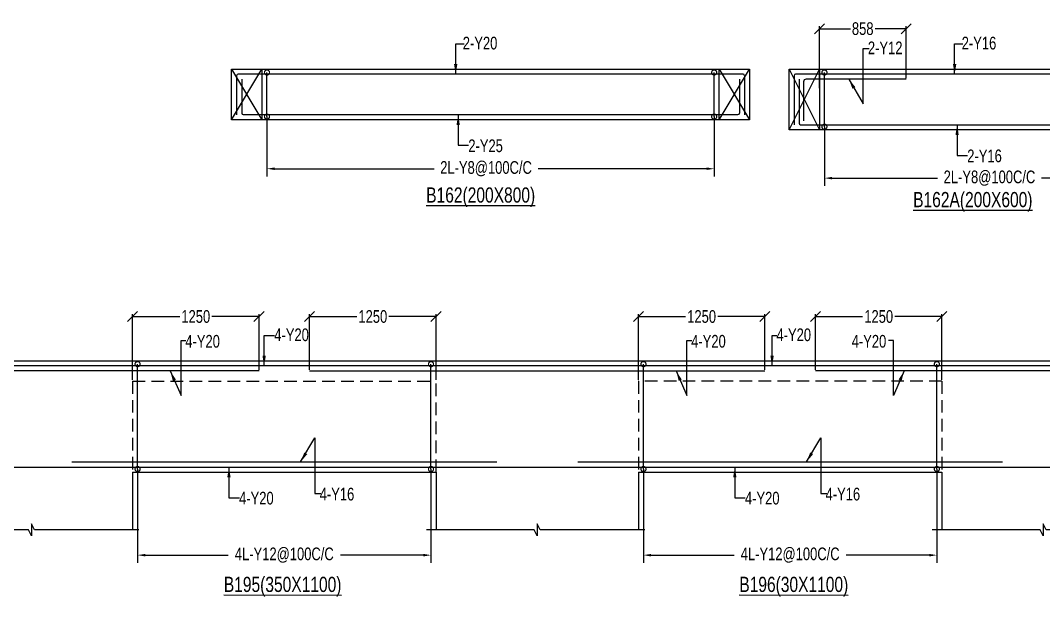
# Model space of a CAD drawing. Header units: millimetres. Extents: x 0 to 31744305, y -21599035 to 0.
# Drawn here: x 31660420 to 31670532, y -21248904 to -21243210 of the extents above; entities that cross this region are included whole.
import ezdxf

# ---------------------------------------------------------------- set-up
doc = ezdxf.new("R2010")
doc.units = ezdxf.units.MM
doc.header["$LTSCALE"] = 1000
doc.header["$MEASUREMENT"] = 0
doc.header["$PDMODE"] = 3
for name, pattern in [('CONTINOUS', [0]), ('CONTINU', [0]), ('HIDDEN', [0.375, 0.25, -0.125])]:
    doc.linetypes.add(name, pattern=pattern)
for name, color, linetype in [('-S-ARROW', 253, 'Continuous'), ('-S-MISC', 8, 'Continuous'), ('-S-STIRUP', 11, 'Continuous'), ('-STR-BEAM', 7, 'CONTINU'), ('-STR-COLUMN', 5, 'HIDDEN'), ('-STR-REINF', 3, 'Continuous'), ('-STR-RF-DIM', 8, 'CONTINOUS'), ('-STR-TEXT', 6, 'Continuous'), ('SEC TEXT', 9, 'Continuous'), ('SLAB LINE', 254, 'HIDDEN')]:
    doc.layers.add(name, color=color, linetype=linetype)
doc.styles.add('BEAM-LS', font='romans.shx', dxfattribs={"width": 0.8})
doc.styles.add('SOBHA', font='swisscl.ttf')
doc.styles.add('sobha.sed', font='swisscl.ttf')
doc.dimstyles.new('S-50', dxfattribs={"dimscale": 50, "dimtxt": 2.5, "dimasz": 2, "dimexe": 0.5, "dimexo": 0.25, "dimgap": 0.25, "dimtad": 0, "dimdec": 0, "dimrnd": 0.0005, "dimzin": 0, "dimdsep": 46, "dimtxsty": 'sobha.sed', "dimblk": 'OBLIQUE', "dimcen": 0.09, "dimclrd": 8, "dimclre": 8, "dimclrt": 6, "dimadec": 0, "dimazin": 0, "dimtfac": 1, "dimtdec": 0, "dimtofl": 0, "dimtmove": 2, "dimatfit": 3, "dimfxl": 0.18, "dimtolj": 1, "dimtzin": 0, "dimlwd": -1, "dimlwe": -1, "dimarcsym": 0})
doc.dimstyles.new('S-DIM50', dxfattribs={"dimscale": 50, "dimtxt": 2.5, "dimasz": 1.5, "dimexe": 1.5, "dimexo": 1, "dimgap": 0.5, "dimtad": 0, "dimdec": 0, "dimzin": 0, "dimdsep": 46, "dimtxsty": 'SOBHA', "dimcen": 0.09, "dimclrd": 256, "dimclre": 256, "dimclrt": 6, "dimadec": 5, "dimazin": 0, "dimtfac": 1, "dimtdec": 0, "dimtofl": 0, "dimtmove": 0, "dimatfit": 3, "dimfxl": 0.18, "dimtolj": 1, "dimtzin": 0, "dimlwd": -1, "dimlwe": -1, "dimarcsym": 0})
doc.dimstyles.new('STIRUP', dxfattribs={"dimscale": 50, "dimtxt": 2.5, "dimasz": 2.2, "dimexe": 0, "dimexo": 0, "dimgap": 0.5, "dimtad": 0, "dimdec": 0, "dimzin": 0, "dimdsep": 46, "dimtxsty": 'BEAM-LS', "dimblk": 'DOTSMALL', "dimcen": 0.09, "dimclrd": 256, "dimclre": 256, "dimclrt": 256, "dimadec": 5, "dimazin": 0, "dimtfac": 1, "dimtdec": 0, "dimtofl": 0, "dimtmove": 0, "dimatfit": 3, "dimldrblk": 'DOTSMALL', "dimfxl": 0, "dimfxlon": 1, "dimtolj": 1, "dimtzin": 0, "dimlwd": -1, "dimlwe": -1, "dimarcsym": 0})

# ---------------------------------------------------------------- blocks, each defined once
blk = doc.blocks.new('*D361')
at = {"layer": '-STR-RF-DIM', "transparency": 16777216}
for p, q in [((31661578, -21247644), (31661578, -21248570)), ((31664478, -21247644), (31664478, -21248570)), ((31661653, -21248495), (31662474, -21248495)), ((31664403, -21248495), (31663582, -21248495))]:
    blk.add_line(p, q, dxfattribs=at)
for points in [[(31661653, -21248483), (31661653, -21248508), (31661578, -21248495)], [(31664403, -21248483), (31664403, -21248508), (31664478, -21248495)]]:
    blk.add_solid(points, dxfattribs=at)
at = {"layer": 'Defpoints', "color": 0, "transparency": 16777216}
for p in [(31661578, -21247644, 0), (31664478, -21247644, 0), (31661578, -21248495)]:
    blk.add_point(p, dxfattribs=at)
at = {"layer": '-STR-RF-DIM', "color": 6, "transparency": 16777216, "insert": (31663028, -21248495), "char_height": 125, "attachment_point": 5, "style": 'SOBHA'}
blk.add_mtext('\\A1;4L-Y12@100C/C', dxfattribs=at)
blk = doc.blocks.new('*D362')
at = {"layer": '-STR-RF-DIM', "transparency": 16777216}
for p, q in [((31666578, -21247644), (31666578, -21248570)), ((31669478, -21247644), (31669478, -21248570)), ((31666653, -21248495), (31667474, -21248495)), ((31669403, -21248495), (31668582, -21248495))]:
    blk.add_line(p, q, dxfattribs=at)
for points in [[(31666653, -21248483), (31666653, -21248508), (31666578, -21248495)], [(31669403, -21248483), (31669403, -21248508), (31669478, -21248495)]]:
    blk.add_solid(points, dxfattribs=at)
at = {"layer": 'Defpoints', "color": 0, "transparency": 16777216}
for p in [(31666578, -21247644, 0), (31669478, -21247644, 0), (31669478, -21248495)]:
    blk.add_point(p, dxfattribs=at)
at = {"layer": '-STR-RF-DIM', "color": 6, "transparency": 16777216, "insert": (31668028, -21248495), "char_height": 125, "attachment_point": 5, "style": 'SOBHA'}
blk.add_mtext('\\A1;4L-Y12@100C/C', dxfattribs=at)
blk = doc.blocks.new('_DotSmall')
at = {"color": 0, "linetype": 'ByBlock', "const_width": 0.5}
blk.add_lwpolyline([(-0.0625, 0, 1), (0.0625, 0, 1)], format="xyb", close=True, dxfattribs=at)
blk = doc.blocks.new('*D355')
at = {"layer": '-S-STIRUP', "ltscale": 100, "transparency": 16777216}
blk.add_line((31661578, -21247644), (31661578, -21246607), dxfattribs=at)
at = {"layer": 'Defpoints', "color": 0, "linetype": 'CONTINU', "ltscale": 100, "transparency": 16777216}
for p in [(31661578, -21246607), (31661578, -21246607), (31661578, -21247644)]:
    blk.add_point(p, dxfattribs=at)
at = {"layer": '-S-STIRUP', "linetype": 'CONTINU', "ltscale": 100, "transparency": 16777216, "xscale": 100, "yscale": 100, "zscale": 100}
for p, rotation in [((31661578, -21246607), 90), ((31661578, -21247644), 270)]:
    blk.add_blockref('_DotSmall', p, dxfattribs=dict(at, rotation=rotation))
blk = doc.blocks.new('*D356')
at = {"layer": '-S-STIRUP', "ltscale": 100, "transparency": 16777216}
blk.add_line((31664478, -21247644), (31664478, -21246607), dxfattribs=at)
at = {"layer": 'Defpoints', "color": 0, "linetype": 'CONTINU', "ltscale": 100, "transparency": 16777216}
for p in [(31664478, -21246607), (31664478, -21246607), (31664478, -21247644)]:
    blk.add_point(p, dxfattribs=at)
at = {"layer": '-S-STIRUP', "linetype": 'CONTINU', "ltscale": 100, "transparency": 16777216, "xscale": 100, "yscale": 100, "zscale": 100}
for p, rotation in [((31664478, -21246607), 90), ((31664478, -21247644), 270)]:
    blk.add_blockref('_DotSmall', p, dxfattribs=dict(at, rotation=rotation))
blk = doc.blocks.new('*D357')
at = {"layer": '-S-STIRUP', "ltscale": 100, "transparency": 16777216}
blk.add_line((31666578, -21247644), (31666578, -21246607), dxfattribs=at)
at = {"layer": 'Defpoints', "color": 0, "linetype": 'CONTINU', "ltscale": 100, "transparency": 16777216}
for p in [(31666578, -21246607), (31666578, -21246607), (31666578, -21247644)]:
    blk.add_point(p, dxfattribs=at)
at = {"layer": '-S-STIRUP', "linetype": 'CONTINU', "ltscale": 100, "transparency": 16777216, "xscale": 100, "yscale": 100, "zscale": 100}
for p, rotation in [((31666578, -21246607), 90), ((31666578, -21247644), 270)]:
    blk.add_blockref('_DotSmall', p, dxfattribs=dict(at, rotation=rotation))
blk = doc.blocks.new('*D358')
at = {"layer": '-S-STIRUP', "ltscale": 100, "transparency": 16777216}
blk.add_line((31669478, -21247644), (31669478, -21246607), dxfattribs=at)
at = {"layer": 'Defpoints', "color": 0, "linetype": 'CONTINU', "ltscale": 100, "transparency": 16777216}
for p in [(31669478, -21246607), (31669478, -21246607), (31669478, -21247644)]:
    blk.add_point(p, dxfattribs=at)
at = {"layer": '-S-STIRUP', "linetype": 'CONTINU', "ltscale": 100, "transparency": 16777216, "xscale": 100, "yscale": 100, "zscale": 100}
for p, rotation in [((31669478, -21246607), 90), ((31669478, -21247644), 270)]:
    blk.add_blockref('_DotSmall', p, dxfattribs=dict(at, rotation=rotation))
blk = doc.blocks.new('_OBLIQUE')
at = {"color": 0, "linetype": 'ByBlock'}
blk.add_line((-0.5, -0.5), (0.5, 0.5), dxfattribs=at)
blk = doc.blocks.new('*D448')
at = {"color": 8, "transparency": 16777216}
for p, q in [((31661528, -21246762), (31661528, -21246112)), ((31662778, -21246662), (31662778, -21246112)), ((31661528, -21246137), (31661994, -21246137)), ((31662778, -21246137), (31662312, -21246137))]:
    blk.add_line(p, q, dxfattribs=at)
at = {"layer": 'Defpoints', "color": 0, "transparency": 16777216}
for p in [(31662778, -21246137), (31662778, -21246674, 0), (31661528, -21246774, 0)]:
    blk.add_point(p, dxfattribs=at)
at = {"color": 8, "transparency": 16777216, "xscale": 100, "yscale": 100, "zscale": 100, "rotation": 180}
blk.add_blockref('_OBLIQUE', (31661528, -21246137), dxfattribs=at)
at = {"color": 8, "transparency": 16777216, "xscale": 100, "yscale": 100, "zscale": 100}
blk.add_blockref('_OBLIQUE', (31662778, -21246137), dxfattribs=at)
at = {"color": 6, "transparency": 16777216, "insert": (31662153, -21246137), "char_height": 125, "attachment_point": 5, "style": 'sobha.sed'}
blk.add_mtext('\\A1;1250', dxfattribs=at)
blk = doc.blocks.new('*D449')
at = {"color": 8, "transparency": 16777216}
for p, q in [((31663278, -21246662), (31663278, -21246112)), ((31664528, -21246762), (31664528, -21246112)), ((31663278, -21246137), (31663744, -21246137)), ((31664528, -21246137), (31664062, -21246137))]:
    blk.add_line(p, q, dxfattribs=at)
at = {"layer": 'Defpoints', "color": 0, "transparency": 16777216}
for p in [(31663278, -21246137), (31663278, -21246674, 0), (31664528, -21246774, 0)]:
    blk.add_point(p, dxfattribs=at)
at = {"color": 8, "transparency": 16777216, "xscale": 100, "yscale": 100, "zscale": 100, "rotation": 180}
blk.add_blockref('_OBLIQUE', (31663278, -21246137), dxfattribs=at)
at = {"color": 8, "transparency": 16777216, "xscale": 100, "yscale": 100, "zscale": 100}
blk.add_blockref('_OBLIQUE', (31664528, -21246137), dxfattribs=at)
at = {"color": 6, "transparency": 16777216, "insert": (31663903, -21246137), "char_height": 125, "attachment_point": 5, "style": 'sobha.sed'}
blk.add_mtext('\\A1;1250', dxfattribs=at)
blk = doc.blocks.new('*D450')
at = {"color": 8, "transparency": 16777216}
for p, q in [((31666528, -21246762), (31666528, -21246112)), ((31667778, -21246662), (31667778, -21246112)), ((31666528, -21246137), (31666994, -21246137)), ((31667778, -21246137), (31667312, -21246137))]:
    blk.add_line(p, q, dxfattribs=at)
at = {"layer": 'Defpoints', "color": 0, "transparency": 16777216}
for p in [(31667778, -21246137), (31667778, -21246674, 0), (31666528, -21246774, 0)]:
    blk.add_point(p, dxfattribs=at)
at = {"color": 8, "transparency": 16777216, "xscale": 100, "yscale": 100, "zscale": 100, "rotation": 180}
blk.add_blockref('_OBLIQUE', (31666528, -21246137), dxfattribs=at)
at = {"color": 8, "transparency": 16777216, "xscale": 100, "yscale": 100, "zscale": 100}
blk.add_blockref('_OBLIQUE', (31667778, -21246137), dxfattribs=at)
at = {"color": 6, "transparency": 16777216, "insert": (31667153, -21246137), "char_height": 125, "attachment_point": 5, "style": 'sobha.sed'}
blk.add_mtext('\\A1;1250', dxfattribs=at)
blk = doc.blocks.new('*D451')
at = {"color": 8, "transparency": 16777216}
for p, q in [((31668278, -21246662), (31668278, -21246112)), ((31669528, -21246762), (31669528, -21246112)), ((31668278, -21246137), (31668744, -21246137)), ((31669528, -21246137), (31669062, -21246137))]:
    blk.add_line(p, q, dxfattribs=at)
at = {"layer": 'Defpoints', "color": 0, "transparency": 16777216}
for p in [(31668278, -21246137), (31668278, -21246674, 0), (31669528, -21246774, 0)]:
    blk.add_point(p, dxfattribs=at)
at = {"color": 8, "transparency": 16777216, "xscale": 100, "yscale": 100, "zscale": 100, "rotation": 180}
blk.add_blockref('_OBLIQUE', (31668278, -21246137), dxfattribs=at)
at = {"color": 8, "transparency": 16777216, "xscale": 100, "yscale": 100, "zscale": 100}
blk.add_blockref('_OBLIQUE', (31669528, -21246137), dxfattribs=at)
at = {"color": 6, "transparency": 16777216, "insert": (31668903, -21246137), "char_height": 125, "attachment_point": 5, "style": 'sobha.sed'}
blk.add_mtext('\\A1;1250', dxfattribs=at)
blk = doc.blocks.new('*D506')
at = {"layer": '-STR-RF-DIM', "transparency": 16777216}
for p, q in [((31662857, -21244161), (31662857, -21244751)), ((31667277, -21244161), (31667277, -21244751)), ((31662932, -21244676), (31664508, -21244676)), ((31667202, -21244676), (31665536, -21244676))]:
    blk.add_line(p, q, dxfattribs=at)
for points in [[(31662932, -21244663), (31662932, -21244688), (31662857, -21244676)], [(31667202, -21244663), (31667202, -21244688), (31667277, -21244676)]]:
    blk.add_solid(points, dxfattribs=at)
at = {"layer": 'Defpoints', "color": 0, "transparency": 16777216}
for p in [(31662857, -21244161, 0), (31667277, -21244161, 0), (31667277, -21244676)]:
    blk.add_point(p, dxfattribs=at)
at = {"layer": '-STR-RF-DIM', "color": 6, "transparency": 16777216, "insert": (31665022, -21244676), "char_height": 125, "attachment_point": 5, "style": 'SOBHA'}
blk.add_mtext('\\A1;2L-Y8@100C/C', dxfattribs=at)
blk = doc.blocks.new('*D507')
at = {"layer": '-S-STIRUP', "ltscale": 100, "transparency": 16777216}
blk.add_line((31662857, -21244160.9908), (31662857, -21243724.2769), dxfattribs=at)
at = {"layer": 'Defpoints', "color": 0, "linetype": 'CONTINU', "ltscale": 100, "transparency": 16777216}
for p in [(31662857, -21243724.2769), (31662857, -21243724.2769), (31662857, -21244160.9908, 0)]:
    blk.add_point(p, dxfattribs=at)
at = {"layer": '-S-STIRUP', "linetype": 'CONTINU', "ltscale": 100, "transparency": 16777216, "xscale": 100, "yscale": 100, "zscale": 100}
for p, rotation in [((31662857, -21243724.2769), 90), ((31662857, -21244160.9908), 270)]:
    blk.add_blockref('_DotSmall', p, dxfattribs=dict(at, rotation=rotation))
blk = doc.blocks.new('*D508')
at = {"layer": '-S-STIRUP', "ltscale": 100, "transparency": 16777216}
blk.add_line((31667277, -21244160.9908), (31667277, -21243724.2769), dxfattribs=at)
at = {"layer": 'Defpoints', "color": 0, "linetype": 'CONTINU', "ltscale": 100, "transparency": 16777216}
for p in [(31667277, -21243724.2769), (31667277, -21243724.2769), (31667277, -21244160.9908, 0)]:
    blk.add_point(p, dxfattribs=at)
at = {"layer": '-S-STIRUP', "linetype": 'CONTINU', "ltscale": 100, "transparency": 16777216, "xscale": 100, "yscale": 100, "zscale": 100}
for p, rotation in [((31667277, -21243724.2769), 90), ((31667277, -21244160.9908), 270)]:
    blk.add_blockref('_DotSmall', p, dxfattribs=dict(at, rotation=rotation))
blk = doc.blocks.new('*D511')
at = {"layer": '-STR-RF-DIM', "transparency": 16777216}
for p, q in [((31668367, -21244261), (31668367, -21244844)), ((31671217, -21244261), (31671217, -21244844)), ((31668442, -21244769), (31669484, -21244769)), ((31671142, -21244769), (31670513, -21244769))]:
    blk.add_line(p, q, dxfattribs=at)
for points in [[(31668442, -21244756), (31668442, -21244781), (31668367, -21244769)], [(31671142, -21244756), (31671142, -21244781), (31671217, -21244769)]]:
    blk.add_solid(points, dxfattribs=at)
at = {"layer": 'Defpoints', "color": 0, "transparency": 16777216}
for p in [(31668367, -21244261, 0), (31671217, -21244261, 0), (31671217, -21244769)]:
    blk.add_point(p, dxfattribs=at)
at = {"layer": '-STR-RF-DIM', "color": 6, "transparency": 16777216, "insert": (31669998, -21244769), "char_height": 125, "attachment_point": 5, "style": 'SOBHA'}
blk.add_mtext('\\A1;2L-Y8@100C/C', dxfattribs=at)
blk = doc.blocks.new('*D509')
at = {"layer": '-S-STIRUP', "ltscale": 100, "transparency": 16777216}
blk.add_line((31668366.5, -21244260.9908), (31668366.5, -21243724.2769), dxfattribs=at)
at = {"layer": 'Defpoints', "color": 0, "linetype": 'CONTINU', "ltscale": 100, "transparency": 16777216}
for p in [(31668366.5, -21243724.2769), (31668366.5, -21243724.2769), (31668366.5, -21244260.9908, 0)]:
    blk.add_point(p, dxfattribs=at)
at = {"layer": '-S-STIRUP', "linetype": 'CONTINU', "ltscale": 100, "transparency": 16777216, "xscale": 100, "yscale": 100, "zscale": 100}
for p, rotation in [((31668366.5, -21243724.2769), 90), ((31668366.5, -21244260.9908), 270)]:
    blk.add_blockref('_DotSmall', p, dxfattribs=dict(at, rotation=rotation))
blk = doc.blocks.new('*D839')
at = {"color": 8, "transparency": 16777216}
for p, q in [((31668317, -21243879), (31668317, -21243267)), ((31668317, -21243292), (31668624, -21243292)), ((31669174, -21243292), (31668867, -21243292)), ((31669174, -21243779), (31669174, -21243267))]:
    blk.add_line(p, q, dxfattribs=at)
at = {"layer": 'Defpoints', "color": 0, "transparency": 16777216}
for p in [(31668317, -21243292), (31669174, -21243791, 0), (31668317, -21243891, 0)]:
    blk.add_point(p, dxfattribs=at)
at = {"color": 8, "transparency": 16777216, "xscale": 100, "yscale": 100, "zscale": 100, "rotation": 180}
blk.add_blockref('_OBLIQUE', (31668317, -21243292), dxfattribs=at)
at = {"color": 8, "transparency": 16777216, "xscale": 100, "yscale": 100, "zscale": 100}
blk.add_blockref('_OBLIQUE', (31669174, -21243292), dxfattribs=at)
at = {"color": 6, "transparency": 16777216, "insert": (31668745, -21243292), "char_height": 125, "attachment_point": 5, "style": 'sobha.sed'}
blk.add_mtext('\\A1;858', dxfattribs=at)

msp = doc.modelspace()

# ---------------------------------------------------------------- linework, layer by layer
at = {"layer": '-S-MISC', "linetype": 'ByBlock', "ltscale": 1000, "elevation": 0}
for points in [[(31661590.6, -21248245.2), (31660557.9, -21248244.8), (31660528.1, -21248185.2), (31660528.1, -21248305.3), (31660498.2, -21248244.8), (31659432.2, -21248245.2)], [(31666590.6, -21248245.2), (31665557.9, -21248244.8), (31665528.1, -21248185.2), (31665528.1, -21248305.3), (31665498.2, -21248244.8), (31664432.2, -21248245.2)], [(31671590.6, -21248245.2), (31670557.9, -21248244.8), (31670528.1, -21248185.2), (31670528.1, -21248305.3), (31670498.2, -21248244.8), (31669432.2, -21248245.2)]]:
    msp.add_lwpolyline(points, dxfattribs=at)
at = {"layer": '-STR-BEAM'}
for p, q in [((31662507, -21244191.3, -178586.6), (31662807, -21243691.3, -178586.6)), ((31662507, -21243691.3, -178586.6), (31662807, -21244191.3, -178586.6)), ((31662807, -21243691.3, -178586.6), (31667327, -21243691.3, -178586.6)), ((31667327, -21244191.3, -178586.6), (31667627, -21243691.3, -178586.6)), ((31667327, -21243691.3, -178586.6), (31667627, -21244191.3, -178586.6)), ((31668016.5, -21244291.3, -178586.6), (31668316.5, -21243691.3, -178586.6)), ((31668016.5, -21243691.3, -178586.6), (31668316.5, -21244291.3, -178586.6)), ((31668316.5, -21243691.3, -178586.6), (31671266.5, -21243691.3, -178586.6)), ((31644837.9, -21246574.3, 0), (31673633.2, -21246574.3, 0)), ((31661528.1, -21247674.3, 0), (31664528.1, -21247674.3, 0)), ((31666528.1, -21247674.3, 0), (31669528.1, -21247674.3, 0))]:
    msp.add_line(p, q, dxfattribs=at)
at = {"layer": '-STR-BEAM', "elevation": -178586.6}
for points in [[(31662507, -21243691.3), (31662807, -21243691.3), (31662807, -21244191.3), (31662507, -21244191.3)], [(31667327, -21243691.3), (31667627, -21243691.3), (31667627, -21244191.3), (31667327, -21244191.3)], [(31668016.5, -21243691.3), (31668316.5, -21243691.3), (31668316.5, -21244291.3), (31668016.5, -21244291.3)]]:
    msp.add_lwpolyline(points, close=True, dxfattribs=at)
for points in [[(31667387.3, -21244191.3), (31662807, -21244191.3)], [(31671326.8, -21244291.3), (31668316.5, -21244291.3)]]:
    msp.add_lwpolyline(points, dxfattribs=at)
at = {"layer": '-STR-COLUMN', "linetype": 'Continuous', "ltscale": 10}
for p, q in [((31661528.1, -21247674.3, 0), (31661528.1, -21248245.2, 0)), ((31664528.1, -21247674.3, 0), (31664528.1, -21248245.2, 0)), ((31666528.1, -21247674.3, 0), (31666528.1, -21248245.2, 0)), ((31669528.1, -21247674.3, 0), (31669528.1, -21248245.2, 0))]:
    msp.add_line(p, q, dxfattribs=at)
at = {"layer": '-STR-REINF', "ltscale": 10}
for p, q in [((31662557, -21243756.3, -178586.6), (31662557, -21244141.9, -178586.6)), ((31667562, -21243741.3, -178586.6), (31662572, -21243741.3, -178586.6)), ((31662607, -21243791.3, -178586.6), (31662607, -21244126.3, -178586.6)), ((31667527, -21243791.3, -178586.6), (31667527, -21244126.3, -178586.6)), ((31667577, -21243756.3, -178586.6), (31667577, -21244141.9, -178586.6)), ((31668066.5, -21243756.3, -178586.6), (31668066.5, -21244241.9, -178586.6)), ((31671501.5, -21243741.3, -178586.6), (31668081.5, -21243741.3, -178586.6)), ((31668116.5, -21243791.3, -178586.6), (31668116.5, -21244226.3, -178586.6)), ((31669174.2, -21243791.3, -178586.6), (31668185, -21243791.3, -178586.6)), ((31662622, -21244141.3, -178586.6), (31667512, -21244141.3, -178586.6)), ((31668131.5, -21244241.3, -178586.6), (31671451.5, -21244241.3, -178586.6)), ((31673568.2, -21246624.3, 0), (31644902.9, -21246624.3, 0)), ((31662778.1, -21246674.3, 0), (31658278.1, -21246674.3, 0)), ((31663278.1, -21246674.3, 0), (31667778.1, -21246674.3, 0)), ((31672278.1, -21246674.3, 0), (31668278.1, -21246674.3, 0)), ((31644952.9, -21247624.3, 0), (31673518.2, -21247624.3, 0)), ((31660928.1, -21247574.3, 0), (31665127.9, -21247574.3, 0)), ((31665928.1, -21247574.3, 0), (31670127.9, -21247574.3, 0))]:
    msp.add_line(p, q, dxfattribs=at)
for centre, start, end in [((31662572, -21243756.3, -178586.6), 90, 180), ((31667562, -21243756.3, -178586.6), 0, 90), ((31668081.5, -21243756.3, -178586.6), 90, 180), ((31662622, -21244126.3, -178586.6), 180, 270), ((31667512, -21244126.3, -178586.6), 270, 0), ((31668131.5, -21244226.3, -178586.6), 180, 270)]:
    msp.add_arc(centre, 15, start, end, dxfattribs=at)
at = {"color": 1}
msp.add_line((31668160, -21243816.3, -178586.6), (31668160, -21244203.6, -178586.6), dxfattribs=at)
at = {"color": 1, "extrusion": (2.76466e-09, 0, 1)}
msp.add_arc((31668185, -21243816.3, -178586.5), 25, 90, 180, dxfattribs=at)
at = {"layer": 'SLAB LINE', "color": 8, "linetype": 'HIDDEN', "ltscale": 0.5}
for p, q in [((31661528.1, -21246774.3, 0), (31664528.1, -21246774.3, 0)), ((31661528.1, -21246774.3, 0), (31661528.1, -21247674.3, 0)), ((31664528.1, -21247674.3, 0), (31664528.1, -21246774.3, 0)), ((31666528.1, -21246774.3, 0), (31666528.1, -21247674.3, 0)), ((31669528.1, -21246774.3, 0), (31669528.1, -21247674.3, 0))]:
    msp.add_line(p, q, dxfattribs=at)
at = {"layer": 'SLAB LINE', "color": 8, "linetype": 'HIDDEN', "ltscale": 0.5, "elevation": 0}
msp.add_lwpolyline([(31669528.1, -21246774.3), (31666525.9, -21246774.3)], dxfattribs=at)

# ---------------------------------------------------------------- texts
at = {"layer": '-STR-TEXT', "color": 6, "style": 'SOBHA'}
for s, p in [('2-Y20', (31664792, -21243496.4, -178586.6)), ('2-Y16', (31669723.5, -21243496.4, -178586.6)), ('2-Y12', (31668796.3, -21243543.6, -178586.6)), ('2-Y25', (31664846.7, -21244511.3, -178586.6)), ('2-Y16', (31669778.2, -21244611.3, -178586.6)), ('4-Y20', (31662049.6, -21246443.9, 0)), ('4-Y20', (31662929, -21246379.5, 0)), ('4-Y20', (31667049.6, -21246443.9, 0)), ('4-Y20', (31667892.5, -21246379.5, 0)), ('4-Y20', (31668636, -21246443.9, 0)), ('4-Y16', (31663377.9, -21247954.1, 0)), ('4-Y16', (31668377.9, -21247954.1, 0)), ('4-Y20', (31662581, -21247994.3, 0)), ('4-Y20', (31667581, -21247994.3, 0))]:
    msp.add_text(s, height=125, dxfattribs=at).set_placement(p)
at = {"layer": 'SEC TEXT', "color": 4, "linetype": 'ByBlock', "style": 'sobha.sed'}
for s, p in [('%%UB162(200X800)', (31664430.6, -21245010.3, -178586.6)), ('%%UB162A(200X600)', (31669243.6, -21245055.8, -178586.6)), ('%%UB195(350X1100)', (31662430.3, -21248858.9, 0)), ('%%UB196(30X1100)', (31667525.3, -21248858.9, 0))]:
    msp.add_text(s, height=150, rotation=359.98928, dxfattribs=at).set_placement(p)

# ---------------------------------------------------------------- dimensions: what is measured, and where the dimension line sits
at = {"layer": '-S-STIRUP', "linetype": 'CONTINU', "ltscale": 100}
for base, p1, p2, picture, middle in [((31662857, -21243724.3, -178586.6), (31662857, -21244161, -178586.6), (31662857, -21243724.3, -178586.6), '*D507', (31662857, -21243942.6, -178586.6)), ((31667277, -21243724.3, -178586.6), (31667277, -21244161, -178586.6), (31667277, -21243724.3, -178586.6), '*D508', (31667277, -21243942.6, -178586.6)), ((31668366.5, -21243724.3, -178586.6), (31668366.5, -21244261, -178586.6), (31668366.5, -21243724.3, -178586.6), '*D509', (31668366.5, -21243992.6, -178586.6)), ((31661578.1, -21246607.3, 0), (31661578.1, -21247644, 0), (31661578.1, -21246607.3, 0), '*D355', (31661578.1, -21247125.7, 0)), ((31664478.1, -21246607.3, 0), (31664478.1, -21247644, 0), (31664478.1, -21246607.3, 0), '*D356', (31664478.1, -21247125.7, 0)), ((31666578.1, -21246607.3, 0), (31666578.1, -21247644, 0), (31666578.1, -21246607.3, 0), '*D357', (31666578.1, -21247125.7, 0)), ((31669478.1, -21246607.3, 0), (31669478.1, -21247644, 0), (31669478.1, -21246607.3, 0), '*D358', (31669478.1, -21247125.7, 0))]:
    dim = msp.add_linear_dim(base=base, p1=p1, p2=p2, angle=90, text=' ', dimstyle='STIRUP', override={"dimasz": 2}, dxfattribs=at)
    dim.commit()
    dim.dimension.update_dxf_attribs({"geometry": picture, "text_midpoint": middle})
at = {"layer": '-STR-RF-DIM'}
for base, p1, p2, text, picture, middle in [((31667277, -21244675.7, -178586.6), (31662857, -21244161, -178586.6), (31667277, -21244161, -178586.6), '2L-Y8@100C/C', '*D506', (31665022, -21244675.7, -178586.6)), ((31671216.5, -21244768.7, -178586.6), (31668366.5, -21244261, -178586.6), (31671216.5, -21244261, -178586.6), '2L-Y8@100C/C', '*D511', (31669998.5, -21244768.7, -178586.6)), ((31669478.1, -21248495.3, 0), (31666578.1, -21247644, 0), (31669478.1, -21247644, 0), '4L-Y12@100C/C', '*D362', (31668028.1, -21248495.3, 0))]:
    dim = msp.add_linear_dim(base=base, p1=p1, p2=p2, text=text, dimstyle='S-DIM50', override={"dimscale": 1, "dimtxt": 125, "dimasz": 75, "dimexe": 75, "dimexo": 0, "dimgap": 25, "dimsah": 1, "dimcen": 4.5, "dimfxl": 75}, dxfattribs=at)
    dim.commit()
    dim.dimension.update_dxf_attribs({"geometry": picture, "text_midpoint": middle, "dimtype": 160})
dim = msp.add_linear_dim(base=(31661578.1, -21248495.3, 0), p1=(31664478.1, -21247644, 0), p2=(31661578.1, -21247644, 0), angle=180, text='4L-Y12@100C/C', dimstyle='S-DIM50', override={"dimscale": 1, "dimtxt": 125, "dimasz": 75, "dimexe": 75, "dimexo": 0, "dimgap": 25, "dimsah": 1, "dimcen": 4.5, "dimfxl": 75}, dxfattribs=at)
dim.commit()
dim.dimension.update_dxf_attribs({"geometry": '*D361', "text_midpoint": (31663028.1, -21248495.3, 0), "dimtype": 160})
at = {"color": 1}
for base, p1, p2, angle, picture, middle in [((31668316.5, -21243292.3, -178586.6), (31669174.2, -21243791.3, -178586.6), (31668316.5, -21243891.3, -178586.6), 180, '*D839', (31668745.3, -21243292.3, -178586.6)), ((31662778.1, -21246136.6, 0), (31661528.1, -21246774.3, 0), (31662778.1, -21246674.3, 0), 0, '*D448', (31662153.1, -21246136.6, 0)), ((31663278.1, -21246136.6, 0), (31664528.1, -21246774.3, 0), (31663278.1, -21246674.3, 0), 180, '*D449', (31663903.1, -21246136.6, 0)), ((31667778.1, -21246136.6, 0), (31666528.1, -21246774.3, 0), (31667778.1, -21246674.3, 0), 0, '*D450', (31667153.1, -21246136.6, 0)), ((31668278.1, -21246136.6, 0), (31669528.1, -21246774.3, 0), (31668278.1, -21246674.3, 0), 180, '*D451', (31668903.1, -21246136.6, 0))]:
    dim = msp.add_linear_dim(base=base, p1=p1, p2=p2, angle=angle, dimstyle='S-50', override={"dimclrd": 8}, dxfattribs=at)
    dim.commit()
    dim.dimension.update_dxf_attribs({"geometry": picture, "text_midpoint": middle})

# ---------------------------------------------------------------- leaders
at = {"layer": '-S-ARROW'}
for points, override in [([(31664722.1, -21243741.3, -178586.6), (31664722.1, -21243441.3, -178586.6), (31664804.5, -21243441.3, -178586.6)], {"dimasz": 2, "dimgap": 0.1, "dimtad": 0}), ([(31668607.5, -21243790.8, -178586.6), (31668749.7, -21244033, -178586.6), (31668749.7, -21243488.5, -178586.6), (31668809.1, -21243488.5, -178586.6)], {"dimgap": 0.1}), ([(31669653.6, -21243741.3, -178586.6), (31669653.6, -21243441.3, -178586.6), (31669736, -21243441.3, -178586.6)], {"dimasz": 2, "dimgap": 0.1, "dimtad": 0}), ([(31664746.6, -21244144, -178586.6), (31664746.6, -21244444, -178586.6), (31664850.1, -21244444, -178586.6)], {"dimasz": 2, "dimgap": 0.1, "dimtad": 0}), ([(31669678.1, -21244244, -178586.6), (31669678.1, -21244544, -178586.6), (31669781.6, -21244544, -178586.6)], {"dimasz": 2, "dimgap": 0.1, "dimtad": 0}), ([(31662828.9, -21246624.3, 0), (31662828.9, -21246324.3, 0), (31662932.4, -21246324.3, 0)], {"dimasz": 2, "dimgap": 0.1, "dimtad": 0}), ([(31667849.4, -21246624.3, 0), (31667849.4, -21246324.3, 0), (31667895.8, -21246324.3, 0)], {"dimasz": 2, "dimgap": 0.1, "dimtad": 0}), ([(31661901.5, -21246674.6, 0), (31662007.2, -21246916.9, 0), (31662007.2, -21246372.3, 0), (31662055.1, -21246372.3, 0)], {"dimgap": 0.1}), ([(31666901.5, -21246674.6, 0), (31667007.2, -21246916.9, 0), (31667007.2, -21246372.3, 0), (31667055.1, -21246372.3, 0)], {"dimgap": 0.1}), ([(31669154.6, -21246674.6, 0), (31669048.9, -21246916.9, 0), (31669048.9, -21246372.3, 0), (31669001, -21246372.3, 0)], {"dimgap": 0.1}), ([(31663189, -21247574.3, 0), (31663331.3, -21247335.3, 0), (31663331.3, -21247886.4, 0), (31663390.7, -21247886.4, 0)], {"dimgap": 0.1}), ([(31668189, -21247574.3, 0), (31668331.3, -21247335.3, 0), (31668331.3, -21247886.4, 0), (31668390.7, -21247886.4, 0)], {"dimgap": 0.1}), ([(31662480.9, -21247627, 0), (31662480.9, -21247927, 0), (31662584.3, -21247927, 0)], {"dimasz": 2, "dimgap": 0.1, "dimtad": 0}), ([(31667480.9, -21247627, 0), (31667480.9, -21247927, 0), (31667584.3, -21247927, 0)], {"dimasz": 2, "dimgap": 0.1, "dimtad": 0})]:
    msp.add_leader(points, dimstyle='S-50', override=override, dxfattribs=at)

doc.saveas('drawing.dxf')
